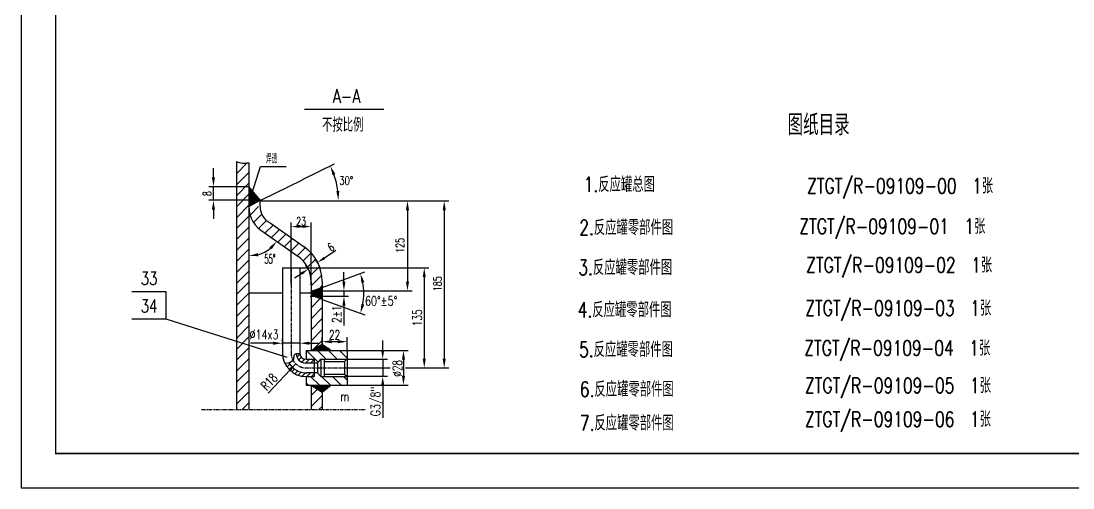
# Model space of a CAD drawing. Extents: x 10804 to 21355, y 4530 to 12940.
# Drawn here: x 10804 to 13851, y 4530 to 5884 of the extents above; entities that cross this region are included whole.
import ezdxf
from ezdxf.enums import TextEntityAlignment as Align

# ---------------------------------------------------------------- set-up
doc = ezdxf.new("R2010")
doc.units = 0
doc.header["$LTSCALE"] = 8
doc.linetypes.add('CENTER', pattern=[2, 1.25, -0.25, 0.25, -0.25])
doc.linetypes.add('PHANTOM', pattern=[2.5, 1.25, -0.25, 0.25, -0.25, 0.25, -0.25])
for name, color, linetype in [('BZ', 7, 'Continuous'), ('CEN', 2, 'CENTER'), ('hgjy', 7, 'Continuous'), ('K1', 4, 'Continuous'), ('sb', 1, 'Continuous')]:
    doc.layers.add(name, color=color, linetype=linetype)
doc.styles.add('HZ', font='txt', dxfattribs={"width": 0.5, "bigfont": 'hzfs'})
doc.styles.add('hzfs', font='simplex.shx', dxfattribs={"width": 0.7, "bigfont": 'hzfs.shx'})
doc.styles.get("Standard").update_dxf_attribs({"font": 'txt', "width": 0.7, "bigfont": 'hztxt.shx'})
doc.dimstyles.get("Standard").update_dxf_attribs({"dimtxt": 0.18, "dimasz": 0.18, "dimexe": 0.18, "dimexo": 0.0625, "dimgap": 0.09, "dimtad": 0, "dimtih": 1, "dimtoh": 1, "dimdec": 4, "dimzin": 0, "dimdsep": 46, "dimtxsty": 'Standard', "dimcen": 0.09, "dimadec": 0, "dimazin": 0, "dimtfac": 1, "dimtdec": 4, "dimtofl": 0, "dimtmove": 0, "dimatfit": 3, "dimfxl": 1, "dimtolj": 1, "dimtzin": 0, "dimarcsym": 0})

# ---------------------------------------------------------------- blocks, each defined once
blk = doc.blocks.new('*D228')
at = {"color": 0, "lineweight": -2}
for p, q in [((11682.7, 5197), (11715.8, 5219.7)), ((11664.4, 5181.2), (11656.1, 5193.4)), ((11615.9, 5151.3), (11596.1, 5137.8)), ((11637.2, 5162.6), (11628.9, 5174.8))]:
    blk.add_line(p, q, dxfattribs=at)
at = {"color": 0}
for points in [[(11680.4, 5200.3), (11684.9, 5193.7), (11662.9, 5183.5)], [(11613.6, 5154.6), (11618.1, 5148), (11635.7, 5164.9)]]:
    blk.add_solid(points, dxfattribs=at)
at = {"layer": 'Defpoints', "color": 0}
for p in [(11662.9, 5183.5), (11664.4, 5181.2), (11637.2, 5162.6)]:
    blk.add_point(p, dxfattribs=at)
at = {"color": 0, "insert": (11701.4, 5228), "char_height": 24, "attachment_point": 5, "rotation": 34.3869}
blk.add_mtext('\\A1;6', dxfattribs=at)
blk = doc.blocks.new('*D229')
at = {"color": 0, "lineweight": -2}
for p, q in [((11586.2, 5121.2), (11586.2, 5299.9)), ((11610.2, 5287.9), (11619.8, 5287.9)), ((11643.8, 5121.2), (11643.8, 5299.9))]:
    blk.add_line(p, q, dxfattribs=at)
at = {"color": 0}
for points in [[(11610.2, 5291.9), (11610.2, 5283.9), (11586.2, 5287.9)], [(11619.8, 5291.9), (11619.8, 5283.9), (11643.8, 5287.9)]]:
    blk.add_solid(points, dxfattribs=at)
at = {"layer": 'Defpoints', "color": 0}
for p in [(11643.8, 5287.9), (11586.2, 5121.1), (11643.8, 5121.1)]:
    blk.add_point(p, dxfattribs=at)
at = {"color": 0, "insert": (11615, 5302.9), "char_height": 24, "attachment_point": 5}
blk.add_mtext('\\A1;23', dxfattribs=at)

msp = doc.modelspace()

# ---------------------------------------------------------------- hatches: boundary and pattern name
h = msp.add_hatch()
h.set_pattern_fill('ANSI37', color=256, style=0)
h.set_pattern_definition([(45, (8274.40504, 4607.23759), (-0.0883883476, 0.0883883476), []), (135, (8274.40504, 4607.23759), (-0.0883883476, -0.0883883476), [])])
h.paths.add_polyline_path([(11676.22322, 4946.40269), (11676.22322, 4941.04267), (11676.22322, 4928.50638), (11701.87005, 4928.50638)])
h.paths.add_polyline_path([(11651.45954, 4932.72434), (11647.24158, 4928.50638), (11676.22322, 4928.50638), (11676.22322, 4946.40269)])
h.paths.add_polyline_path([(11701.56134, 4827.70638), (11676.22322, 4827.70638), (11676.22322, 4807.85107)])
h.paths.add_polyline_path([(11662.36063, 4816.34621), (11676.22309, 4807.85097), (11676.22322, 4807.85107), (11676.22322, 4827.70638), (11673.7208, 4827.70638)])
h.paths.add_polyline_path([(11643.82322, 4827.70638), (11662.36063, 4816.34621), (11673.7208, 4827.70638)])
h = msp.add_hatch()
h.set_pattern_fill('ANSI31', color=256, scale=80, style=0)
h.set_pattern_definition([(45, (8274.405, 4607.238), (-7.071068, 7.071068), [])])
edge = h.paths.add_edge_path()
edge.add_line((11652.96531, 4892.11167), (11652.96531, 4903.30638))
edge.add_line((11652.96531, 4903.30638), (11629.31895, 4903.30638))
edge.add_line((11629.31895, 4903.30638), (11629.31895, 4903.30654))
edge.add_arc((11629.39622, 4921.30638), 18, 187.43529158, 269.75406584, ccw=False)
edge.add_spline(control_points=[(11611.54757, 4918.97706), (11607.47841, 4919.24231), (11603.60348, 4919.30899), (11600.55195, 4918.53396)], knot_values=[3.0403626341, 3.0403626341, 3.0403626341, 3.0403626341, 12.8883584894, 12.8883584894, 12.8883584894, 12.8883584894], degree=3, periodic=0)
edge.add_arc((11630.06215, 4921.58222), 29.66722, 185.89744767, 263.3990538)
edge.add_line((11626.6518, 4892.11167), (11652.96531, 4892.11167))
h.paths.add_polyline_path([(11590.04109, 4879.51645), (11582.50247, 4871.51143, 0.1911279652), (11629.39622, 4852.90638), (11652.96531, 4852.90638), (11652.96531, 4864.02562), (11631.49804, 4863.85907, -0.2002896627)])
edge = h.paths.add_edge_path()
edge.add_line((11582.50247, 4871.51143), (11590.04109, 4879.51645))
edge.add_arc((11629.52898, 4921.35815), 57.53278, 210.10387165, 226.65777636, ccw=False)
edge.add_spline(control_points=[(11579.75636, 4892.50148), (11576.31236, 4891.50466), (11572.42367, 4890.89829), (11568.34895, 4890.45527)], knot_values=[50.9257069817, 50.9257069817, 50.9257069817, 50.9257069817, 61.0371567118, 61.0371567118, 61.0371567118, 61.0371567118], degree=3, periodic=0)
edge.add_arc((11629.39622, 4921.30638), 68.4, 206.81040067, 226.71867984)

# ---------------------------------------------------------------- linework, layer by layer
for p, q in [((10803.65667, 12939.78724), (10803.65667, 4529.78724)), ((11427.82322, 5472.76334), (11430.41758, 5475.3577)), ((11427.82322, 5440.94354), (11459.1725, 5472.29282)), ((11427.82322, 5409.12373), (11463.82322, 5445.12373)), ((11427.82322, 5377.30393), (11463.82322, 5413.30393)), ((11496.22141, 5364.81148), (11463.68462, 5403.76811)), ((11463.82322, 5403.58834), (11463.82951, 5403.59464)), ((11463.82322, 5403.27015), (11463.97432, 5403.42125)), ((11463.82322, 5402.95195), (11464.11913, 5403.24787)), ((11463.82322, 5402.63375), (11464.26395, 5403.07448)), ((11463.82322, 5402.31555), (11464.40876, 5402.90109)), ((11463.82322, 5401.99735), (11464.55357, 5402.72771)), ((11463.82322, 5401.67916), (11464.69838, 5402.55432)), ((11463.82322, 5401.36096), (11464.8432, 5402.38094)), ((11463.82322, 5401.04276), (11464.98801, 5402.20755)), ((11463.82322, 5400.72456), (11465.13282, 5402.03417)), ((11463.82322, 5400.40636), (11465.27764, 5401.86078)), ((11463.82322, 5400.08817), (11465.42245, 5401.6874)), ((11463.82322, 5399.76997), (11465.56726, 5401.51401)), ((11463.82322, 5399.45177), (11465.71207, 5401.34062)), ((11463.82322, 5399.13357), (11465.85689, 5401.16724)), ((11463.82322, 5398.81537), (11466.0017, 5400.99385)), ((11463.82322, 5398.49718), (11466.14651, 5400.82047)), ((11463.82322, 5398.17898), (11466.29132, 5400.64708)), ((11463.82322, 5397.86078), (11466.43614, 5400.4737)), ((11463.82322, 5397.54258), (11466.58095, 5400.30031)), ((11463.82322, 5397.22438), (11466.72576, 5400.12693)), ((11463.82322, 5396.90619), (11466.87057, 5399.95354)), ((11463.82322, 5396.58799), (11467.01539, 5399.78015)), ((11463.82322, 5396.26979), (11467.1602, 5399.60677)), ((11463.82322, 5395.95159), (11467.30501, 5399.43338)), ((11463.82322, 5395.63339), (11467.44982, 5399.26)), ((11463.82322, 5395.31519), (11467.59464, 5399.08661)), ((11463.82322, 5394.997), (11467.73945, 5398.91323)), ((11463.82322, 5394.6788), (11467.88426, 5398.73984)), ((11463.82322, 5394.3606), (11468.02907, 5398.56646)), ((11463.82322, 5394.0424), (11468.17389, 5398.39307)), ((11463.82322, 5393.7242), (11468.3187, 5398.21969)), ((11463.82322, 5393.40601), (11468.46351, 5398.0463)), ((11463.82322, 5393.08781), (11468.60832, 5397.87291)), ((11463.82322, 5392.76961), (11468.75314, 5397.69953)), ((11463.82322, 5392.45141), (11468.89795, 5397.52614)), ((11463.82322, 5392.13321), (11469.04276, 5397.35276)), ((11463.82322, 5391.81502), (11469.18757, 5397.17937)), ((11463.82322, 5391.49682), (11469.33239, 5397.00599)), ((11463.82322, 5391.17862), (11469.4772, 5396.8326)), ((11463.82322, 5390.86042), (11469.62201, 5396.65922)), ((11463.82322, 5390.54222), (11469.76682, 5396.48583)), ((11463.82322, 5390.22403), (11469.91164, 5396.31244)), ((11463.82322, 5389.90583), (11470.05645, 5396.13906)), ((11463.82322, 5389.58763), (11470.20126, 5395.96567)), ((11463.82322, 5389.26943), (11470.34607, 5395.79229)), ((11463.82322, 5388.95123), (11470.49089, 5395.6189)), ((11463.82322, 5388.63304), (11470.6357, 5395.44552)), ((11463.82322, 5388.31484), (11470.78051, 5395.27213)), ((11463.82322, 5387.99664), (11470.92532, 5395.09875)), ((11463.82322, 5387.67844), (11471.07014, 5394.92536)), ((11463.82322, 5387.36024), (11471.21495, 5394.75197)), ((11463.82322, 5387.04205), (11471.35976, 5394.57859)), ((11463.82322, 5386.72385), (11471.50457, 5394.4052)), ((11498.12117, 5364.12765), (11619.41191, 5423.9267)), ((11427.82322, 5345.48412), (11463.82322, 5381.48412)), ((11463.82322, 5386.40565), (11471.64939, 5394.23182)), ((11463.82322, 5386.08745), (11471.7942, 5394.05843)), ((11463.82322, 5385.76925), (11471.93901, 5393.88505)), ((11463.82322, 5385.45106), (11472.08382, 5393.71166)), ((11463.82322, 5385.13286), (11472.22864, 5393.53828)), ((11463.82322, 5384.81466), (11472.37345, 5393.36489)), ((11463.82322, 5384.49646), (11472.51826, 5393.1915)), ((11463.82322, 5384.17826), (11472.66307, 5393.01812)), ((11463.82322, 5383.86007), (11472.80789, 5392.84473)), ((11463.82322, 5383.54187), (11472.9527, 5392.67135)), ((11463.82322, 5383.22367), (11473.09751, 5392.49796)), ((11463.82322, 5382.90547), (11473.24232, 5392.32458)), ((11463.82322, 5382.58727), (11473.38714, 5392.15119)), ((11463.82322, 5382.26907), (11473.53195, 5391.97781)), ((11463.82322, 5381.95088), (11473.67676, 5391.80442)), ((11463.82322, 5381.63268), (11473.82157, 5391.63103)), ((11463.82322, 5381.31448), (11473.96639, 5391.45765)), ((11463.82322, 5380.99628), (11474.1112, 5391.28426)), ((11463.82322, 5380.67808), (11474.25601, 5391.11088)), ((11463.82322, 5380.35989), (11474.40082, 5390.93749)), ((11463.82322, 5380.04169), (11474.54564, 5390.76411)), ((11463.82322, 5379.72349), (11474.69045, 5390.59072)), ((11463.82322, 5379.40529), (11474.83526, 5390.41734)), ((11463.82322, 5379.08709), (11474.98007, 5390.24395)), ((11463.82322, 5378.7689), (11475.12489, 5390.07057)), ((11463.82322, 5378.4507), (11475.2697, 5389.89718)), ((11463.82322, 5378.1325), (11475.41451, 5389.72379)), ((11463.82322, 5377.8143), (11475.55932, 5389.55041)), ((11463.82322, 5377.4961), (11475.70414, 5389.37702)), ((11463.82322, 5377.17791), (11475.84895, 5389.20364)), ((11463.82322, 5376.85971), (11475.99376, 5389.03025)), ((11463.82322, 5376.54151), (11476.13857, 5388.85687)), ((11463.82322, 5376.22331), (11476.28339, 5388.68348)), ((11463.82322, 5375.90511), (11476.4282, 5388.5101)), ((11463.82322, 5375.58692), (11476.57301, 5388.33671)), ((11463.82322, 5375.26872), (11476.71782, 5388.16332)), ((11463.82322, 5374.95052), (11476.86264, 5387.98994)), ((11463.82322, 5374.63232), (11477.00745, 5387.81655)), ((11463.82322, 5374.31412), (11477.15226, 5387.64317)), ((11463.82322, 5373.99593), (11477.29707, 5387.46978)), ((11463.82322, 5373.67773), (11477.44189, 5387.2964)), ((11463.82322, 5373.35953), (11477.5867, 5387.12301)), ((11463.82322, 5373.04133), (11477.73151, 5386.94963)), ((11463.82322, 5372.72313), (11477.87632, 5386.77624)), ((11463.82322, 5372.40494), (11478.02114, 5386.60285)), ((11463.82322, 5372.08674), (11478.16595, 5386.42947)), ((11463.82322, 5371.76854), (11478.31076, 5386.25608)), ((11463.82322, 5371.45034), (11478.45557, 5386.0827)), ((11463.82322, 5371.13214), (11478.60039, 5385.90931)), ((11463.82322, 5370.81394), (11478.7452, 5385.73593)), ((11463.82322, 5370.49575), (11478.89001, 5385.56254)), ((11463.82322, 5370.17755), (11479.03482, 5385.38916)), ((11463.82322, 5369.85935), (11479.17964, 5385.21577)), ((11463.82322, 5369.54115), (11479.32445, 5385.04238)), ((11463.82322, 5369.22295), (11479.46926, 5384.869)), ((11463.82322, 5368.90476), (11479.61407, 5384.69561)), ((11463.82322, 5368.58656), (11479.75889, 5384.52223)), ((11463.82322, 5368.26836), (11479.9037, 5384.34884)), ((11463.82322, 5367.95016), (11480.04851, 5384.17546)), ((11463.82322, 5367.63196), (11480.19332, 5384.00207)), ((11463.82322, 5367.31377), (11480.33814, 5383.82869)), ((11463.82322, 5366.99557), (11480.48295, 5383.6553)), ((11463.82322, 5366.67737), (11480.62776, 5383.48191)), ((11463.82322, 5366.35917), (11480.77257, 5383.30853)), ((11463.82322, 5366.04097), (11480.91739, 5383.13514)), ((11463.82322, 5365.72278), (11481.0622, 5382.96176)), ((11463.82322, 5365.40458), (11481.20701, 5382.78837)), ((11463.82322, 5365.08638), (11481.35182, 5382.61499)), ((11463.82322, 5364.76818), (11481.49664, 5382.4416)), ((11463.82322, 5364.44998), (11481.64145, 5382.26822)), ((11463.82322, 5364.13179), (11481.78626, 5382.09483)), ((11463.82322, 5363.81359), (11481.93107, 5381.92145)), ((11463.82322, 5363.49539), (11482.07589, 5381.74806)), ((11463.82322, 5363.17719), (11482.2207, 5381.57467)), ((11463.82322, 5362.85899), (11482.36551, 5381.40129)), ((11463.82322, 5362.5408), (11482.51032, 5381.2279)), ((11463.82322, 5362.2226), (11482.65514, 5381.05452)), ((11463.82322, 5361.9044), (11482.79995, 5380.88113)), ((11463.82322, 5361.5862), (11482.94476, 5380.70775)), ((11463.82322, 5361.268), (11483.08957, 5380.53436)), ((11463.82322, 5360.94981), (11483.23439, 5380.36098)), ((11463.82322, 5360.63161), (11483.3792, 5380.18759)), ((11463.82322, 5360.31341), (11483.52401, 5380.0142)), ((11463.82322, 5359.99521), (11483.66882, 5379.84082)), ((11463.82322, 5359.67701), (11483.81364, 5379.66743)), ((11463.82322, 5359.35882), (11483.95845, 5379.49405)), ((11463.82322, 5359.04062), (11484.10326, 5379.32066)), ((11463.82322, 5358.72242), (11484.24808, 5379.14728)), ((11463.82322, 5358.40422), (11484.39289, 5378.97389)), ((11463.82322, 5358.08602), (11484.5377, 5378.80051)), ((11463.82322, 5357.76782), (11484.68251, 5378.62712)), ((11463.82322, 5357.44963), (11484.82733, 5378.45373)), ((11463.82322, 5357.13143), (11484.97214, 5378.28035)), ((11463.82322, 5356.81323), (11485.11695, 5378.10696)), ((11463.82322, 5356.49503), (11485.26176, 5377.93358)), ((11463.82322, 5356.17683), (11485.40658, 5377.76019)), ((11463.82322, 5355.85864), (11485.55139, 5377.58681)), ((11463.82322, 5355.54044), (11485.6962, 5377.41342)), ((11463.82322, 5355.22224), (11485.84101, 5377.24004)), ((11463.82322, 5354.90404), (11485.98583, 5377.06665)), ((11463.82322, 5354.58584), (11486.13064, 5376.89326)), ((11463.82322, 5354.26765), (11486.27545, 5376.71988)), ((11463.82322, 5353.94945), (11486.42026, 5376.54649)), ((11463.82322, 5353.63125), (11486.56508, 5376.37311)), ((11463.82322, 5353.31305), (11486.70989, 5376.19972)), ((11463.82322, 5352.99485), (11486.8547, 5376.02634)), ((11463.82322, 5352.67666), (11486.99951, 5375.85295)), ((11463.82322, 5352.35846), (11487.14433, 5375.67957)), ((11463.82322, 5352.04026), (11487.28914, 5375.50618)), ((11463.82322, 5351.72206), (11487.43395, 5375.33279)), ((11463.82322, 5351.40386), (11487.57876, 5375.15941)), ((11463.82322, 5351.08567), (11487.72358, 5374.98602)), ((11463.82322, 5350.76747), (11487.86839, 5374.81264)), ((11463.82322, 5350.44927), (11488.0132, 5374.63925)), ((11463.82322, 5350.13107), (11488.15801, 5374.46587)), ((11463.82322, 5349.81287), (11488.30283, 5374.29248)), ((11463.82322, 5349.49468), (11488.44764, 5374.1191)), ((11463.82322, 5349.17648), (11488.59245, 5373.94571)), ((11463.82322, 5348.85828), (11488.73726, 5373.77233)), ((11463.82322, 5348.54008), (11488.88208, 5373.59894)), ((11463.82322, 5348.22188), (11489.02689, 5373.42555)), ((11463.82322, 5347.90369), (11489.1717, 5373.25217)), ((11463.82322, 5347.58549), (11489.31651, 5373.07878)), ((11463.82322, 5347.26729), (11489.46133, 5372.9054)), ((11463.82322, 5346.94909), (11489.60614, 5372.73201)), ((11463.82322, 5346.63089), (11489.75095, 5372.55863)), ((11463.82322, 5346.31269), (11489.89576, 5372.38524)), ((11463.82322, 5346.10638), (11496.22141, 5364.81148)), ((11464.08793, 5346.25921), (11490.04058, 5372.21186)), ((11464.8408, 5346.69388), (11490.18539, 5372.03847)), ((11465.59366, 5347.12854), (11490.3302, 5371.86508)), ((11466.34653, 5347.56321), (11490.47501, 5371.6917)), ((11467.09939, 5347.99788), (11490.61983, 5371.51831)), ((11467.85225, 5348.43254), (11490.76464, 5371.34493)), ((11468.60512, 5348.86721), (11490.90945, 5371.17154)), ((11469.35798, 5349.30188), (11491.05426, 5370.99816)), ((11470.11085, 5349.73654), (11491.19908, 5370.82477)), ((11470.86371, 5350.17121), (11491.34389, 5370.65139)), ((11471.61658, 5350.60588), (11491.4887, 5370.478)), ((11472.36944, 5351.04054), (11491.63351, 5370.30461)), ((11473.12231, 5351.47521), (11491.77833, 5370.13123)), ((11473.87517, 5351.90988), (11491.92314, 5369.95784)), ((11474.62804, 5352.34454), (11492.06795, 5369.78446)), ((11475.3809, 5352.77921), (11492.21276, 5369.61107)), ((11476.13377, 5353.21388), (11492.35758, 5369.43769)), ((11476.88663, 5353.64854), (11492.50239, 5369.2643)), ((11477.6395, 5354.08321), (11492.6472, 5369.09092)), ((11478.39236, 5354.51788), (11492.79201, 5368.91753)), ((11479.14522, 5354.95254), (11492.93683, 5368.74414)), ((11479.89809, 5355.38721), (11493.08164, 5368.57076)), ((11480.65095, 5355.82188), (11493.22645, 5368.39737)), ((11481.40382, 5356.25654), (11493.37126, 5368.22399)), ((11482.15668, 5356.69121), (11493.51608, 5368.0506)), ((11482.90955, 5357.12588), (11493.66089, 5367.87722)), ((11483.66241, 5357.56054), (11493.8057, 5367.70383)), ((11484.41528, 5357.99521), (11493.95051, 5367.53045)), ((11485.16814, 5358.42988), (11494.09533, 5367.35706)), ((11485.92101, 5358.86454), (11494.24014, 5367.18367)), ((11486.67387, 5359.29921), (11494.38495, 5367.01029)), ((11487.42674, 5359.73388), (11494.52976, 5366.8369)), ((11488.1796, 5360.16854), (11494.67458, 5366.66352)), ((11488.93247, 5360.60321), (11494.81939, 5366.49013)), ((11489.68533, 5361.03788), (11494.9642, 5366.31675)), ((11490.43819, 5361.47254), (11495.10901, 5366.14336)), ((11491.19106, 5361.90721), (11495.25383, 5365.96998)), ((11491.94392, 5362.34188), (11495.39864, 5365.79659)), ((11492.69679, 5362.77654), (11495.54345, 5365.6232)), ((11493.44965, 5363.21121), (11495.68826, 5365.44982)), ((11494.20252, 5363.64588), (11495.83308, 5365.27643)), ((11494.95538, 5364.08054), (11495.97789, 5365.10305)), ((11495.70825, 5364.51521), (11496.1227, 5364.92966)), ((11427.82322, 5313.66432), (11463.82322, 5349.66432)), ((11467.41897, 5321.44027), (11492.08509, 5346.10638)), ((11427.82322, 5281.84451), (11463.82322, 5317.84451)), ((11477.40405, 5299.60553), (11501.21944, 5323.42093)), ((11491.94189, 5282.32357), (11514.8894, 5305.27108)), ((11427.82322, 5250.0247), (11463.82322, 5286.0247)), ((11510.45324, 5269.01512), (11533.71693, 5292.2788)), ((11529.16849, 5255.91056), (11552.43218, 5279.17425)), ((11427.82322, 5218.2049), (11463.82322, 5254.2049)), ((11547.88374, 5242.806), (11571.14742, 5266.06969)), ((11566.59898, 5229.70144), (11589.86267, 5252.96513)), ((11427.82322, 5186.38509), (11463.82322, 5222.38509)), ((11585.31423, 5216.59689), (11608.57792, 5239.86057)), ((11604.02948, 5203.49233), (11627.24685, 5226.7097)), ((11621.01333, 5188.65637), (11643.95143, 5211.59448)), ((11427.82322, 5154.56529), (11463.82322, 5190.56529)), ((11633.94604, 5169.76928), (11657.69808, 5193.52132)), ((11427.82322, 5122.74548), (11463.82322, 5158.74548)), ((11642.13322, 5146.13666), (11668.24401, 5172.24744)), ((11427.82322, 5090.92568), (11463.82322, 5126.92568)), ((11643.82322, 5118.66535), (11641.38219, 5121.10638)), ((11643.82322, 5116.00685), (11674.85355, 5147.03718)), ((11427.82322, 5059.10587), (11463.82322, 5095.10587)), ((11676.22322, 5111.42301), (11643.82322, 5099.63037)), ((11643.82322, 5088.79037), (11660.86644, 5105.8336)), ((11643.82322, 5089.10857), (11660.36616, 5105.65151)), ((11643.82322, 5089.42677), (11659.86587, 5105.46942)), ((11643.82322, 5089.74497), (11659.36558, 5105.28733)), ((11643.82322, 5090.06317), (11658.86529, 5105.10524)), ((11643.82322, 5090.38136), (11658.365, 5104.92315)), ((11643.82322, 5090.69956), (11657.86472, 5104.74106)), ((11643.82322, 5091.01776), (11657.36443, 5104.55897)), ((11643.82322, 5091.33596), (11656.86414, 5104.37688)), ((11643.82322, 5091.65416), (11656.36385, 5104.19479)), ((11643.82322, 5091.97235), (11655.86356, 5104.0127)), ((11643.82322, 5092.29055), (11655.36328, 5103.83061)), ((11643.82322, 5092.60875), (11654.86299, 5103.64852)), ((11643.82322, 5092.92695), (11654.3627, 5103.46643)), ((11643.82322, 5093.24515), (11653.86241, 5103.28434)), ((11643.82322, 5093.56334), (11653.36212, 5103.10225)), ((11643.82322, 5093.88154), (11652.86184, 5102.92016)), ((11643.82322, 5094.19974), (11652.36155, 5102.73807)), ((11643.82322, 5094.51794), (11651.86126, 5102.55598)), ((11643.82322, 5094.83614), (11651.36097, 5102.37389)), ((11643.82322, 5095.15434), (11650.86068, 5102.1918)), ((11643.82322, 5095.47253), (11650.3604, 5102.00971)), ((11643.82322, 5095.79073), (11649.86011, 5101.82762)), ((11643.82322, 5096.10893), (11649.35982, 5101.64553)), ((11643.82322, 5096.42713), (11648.85953, 5101.46344)), ((11643.82322, 5096.74533), (11648.35925, 5101.28135)), ((11643.82322, 5097.06352), (11647.85896, 5101.09926)), ((11643.82322, 5097.38172), (11647.35867, 5100.91717)), ((11643.82322, 5097.69992), (11646.85838, 5100.73508)), ((11643.82322, 5098.01812), (11646.35809, 5100.55299)), ((11643.82322, 5098.33632), (11645.85781, 5100.3709)), ((11643.82322, 5098.65451), (11645.35752, 5100.18881)), ((11643.82322, 5098.97271), (11644.85723, 5100.00672)), ((11643.82322, 5099.29091), (11644.35694, 5099.82463)), ((11643.82322, 5099.60911), (11643.85665, 5099.64254)), ((11643.90402, 5088.55297), (11661.36673, 5106.01569)), ((11644.1373, 5088.46806), (11661.86702, 5106.19778)), ((11644.37059, 5088.38315), (11662.36731, 5106.37987)), ((11644.60388, 5088.29824), (11662.8676, 5106.56196)), ((11644.83717, 5088.21333), (11663.36788, 5106.74405)), ((11645.07046, 5088.12842), (11663.86817, 5106.92614)), ((11645.30374, 5088.04351), (11664.36846, 5107.10823)), ((11645.53703, 5087.9586), (11664.86875, 5107.29032)), ((11645.77032, 5087.87369), (11665.36904, 5107.47241)), ((11646.00361, 5087.78878), (11665.86932, 5107.6545)), ((11646.2369, 5087.70387), (11666.36961, 5107.83659)), ((11646.47018, 5087.61896), (11666.8699, 5108.01868)), ((11646.70347, 5087.53405), (11667.37019, 5108.20077)), ((11646.93676, 5087.44915), (11667.87048, 5108.38286)), ((11647.17005, 5087.36424), (11668.37076, 5108.56495)), ((11647.40334, 5087.27933), (11668.87105, 5108.74704)), ((11647.63663, 5087.19442), (11669.37134, 5108.92913)), ((11647.86991, 5087.10951), (11669.87163, 5109.11122)), ((11648.1032, 5087.0246), (11670.37192, 5109.29331)), ((11648.33649, 5086.93969), (11670.8722, 5109.4754)), ((11648.56978, 5086.85478), (11671.37249, 5109.65749)), ((11648.80307, 5086.76987), (11671.87278, 5109.83958)), ((11649.03635, 5086.68496), (11672.37307, 5110.02167)), ((11649.26964, 5086.60005), (11672.87336, 5110.20376)), ((11649.50293, 5086.51514), (11673.37364, 5110.38585)), ((11649.73622, 5086.43023), (11673.87393, 5110.56794)), ((11649.96951, 5086.34532), (11674.37422, 5110.75003)), ((11650.20279, 5086.26041), (11674.87451, 5110.93212)), ((11650.43608, 5086.1755), (11675.3748, 5111.11421)), ((11650.66937, 5086.09059), (11675.87508, 5111.2963)), ((11650.90266, 5086.00568), (11676.22322, 5111.32623)), ((11651.13595, 5085.92077), (11676.22322, 5111.00804)), ((11651.36924, 5085.83586), (11676.22322, 5110.68984)), ((11651.60252, 5085.75095), (11676.22322, 5110.37164)), ((11651.83581, 5085.66604), (11676.22322, 5110.05344)), ((11652.0691, 5085.58113), (11676.22322, 5109.73524)), ((11652.30239, 5085.49622), (11676.22322, 5109.41705)), ((11652.53568, 5085.41131), (11676.22322, 5109.09885)), ((11652.76896, 5085.3264), (11676.22322, 5108.78065)), ((11653.00225, 5085.24149), (11676.22322, 5108.46245)), ((11653.23554, 5085.15658), (11676.22322, 5108.14425)), ((11653.46883, 5085.07167), (11676.22322, 5107.82606)), ((11653.70212, 5084.98676), (11676.22322, 5107.50786)), ((11653.9354, 5084.90185), (11676.22322, 5107.18966)), ((11654.16869, 5084.81694), (11676.22322, 5106.87146)), ((11654.40198, 5084.73203), (11676.22322, 5106.55326)), ((11654.63527, 5084.64712), (11676.22322, 5106.23507)), ((11654.86856, 5084.56221), (11676.22322, 5105.91687)), ((11655.10185, 5084.4773), (11676.22322, 5105.59867)), ((11655.33513, 5084.39239), (11676.22322, 5105.28047)), ((11655.56842, 5084.30748), (11676.22322, 5104.96227)), ((11655.80171, 5084.22257), (11676.22322, 5104.64408)), ((11656.035, 5084.13766), (11676.22322, 5104.32588)), ((11656.26829, 5084.05275), (11676.22322, 5104.00768)), ((11656.50157, 5083.96784), (11676.22322, 5103.68948)), ((11656.73486, 5083.88293), (11676.22322, 5103.37128)), ((11656.96815, 5083.79802), (11676.22322, 5103.05309)), ((11657.20144, 5083.71311), (11676.22322, 5102.73489)), ((11657.43473, 5083.6282), (11676.22322, 5102.41669)), ((11657.66801, 5083.54329), (11676.22322, 5102.09849)), ((11657.9013, 5083.45838), (11676.22322, 5101.78029)), ((11658.13459, 5083.37347), (11676.22322, 5101.46209)), ((11658.36788, 5083.28856), (11676.22322, 5101.1439)), ((11658.60117, 5083.20365), (11676.22322, 5100.8257)), ((11658.83446, 5083.11874), (11676.22322, 5100.5075)), ((11659.06774, 5083.03383), (11676.22322, 5100.1893)), ((11659.30103, 5082.94892), (11676.22322, 5099.8711)), ((11659.53432, 5082.86401), (11676.22322, 5099.55291)), ((11659.76761, 5082.7791), (11676.22322, 5099.23471)), ((11660.0009, 5082.69419), (11676.22322, 5098.91651)), ((11660.23418, 5082.60928), (11676.22322, 5098.59831)), ((11660.46747, 5082.52437), (11676.22322, 5098.28011)), ((11660.70076, 5082.43946), (11676.22322, 5097.96192)), ((11660.93405, 5082.35455), (11676.22322, 5097.64372)), ((11661.16734, 5082.26964), (11676.22322, 5097.32552)), ((11661.40062, 5082.18473), (11676.22322, 5097.00732)), ((11661.63391, 5082.09982), (11676.22322, 5096.68912)), ((11661.8672, 5082.01491), (11676.22322, 5096.37093)), ((11662.10049, 5081.93), (11676.22322, 5096.05273)), ((11662.33378, 5081.84509), (11676.22322, 5095.73453)), ((11662.56707, 5081.76018), (11676.22322, 5095.41633)), ((11662.80035, 5081.67527), (11676.22322, 5095.09813)), ((11663.03364, 5081.59036), (11676.22322, 5094.77994)), ((11663.26693, 5081.50545), (11676.22322, 5094.46174)), ((11663.50022, 5081.42054), (11676.22322, 5094.14354)), ((11663.73351, 5081.33563), (11676.22322, 5093.82534)), ((11663.96679, 5081.25072), (11676.22322, 5093.50714)), ((11664.20008, 5081.16581), (11676.22322, 5093.18895)), ((11664.43337, 5081.0809), (11676.22322, 5092.87075)), ((11664.66666, 5080.99599), (11676.22322, 5092.55255)), ((11664.89995, 5080.91108), (11676.22322, 5092.23435)), ((11665.13323, 5080.82617), (11676.22322, 5091.91615)), ((11665.36652, 5080.74126), (11676.22322, 5091.59796)), ((11665.59981, 5080.65635), (11676.22322, 5091.27976)), ((11665.8331, 5080.57144), (11676.22322, 5090.96156)), ((11666.06639, 5080.48653), (11676.22322, 5090.64336)), ((11666.29968, 5080.40162), (11676.22322, 5090.32516)), ((11666.53296, 5080.31671), (11676.22322, 5090.00697)), ((11666.76625, 5080.2318), (11676.22322, 5089.68877)), ((11668.10405, 5108.46787), (11676.22322, 5116.58704)), ((11427.82322, 5027.28607), (11463.82322, 5063.28607)), ((11676.22322, 5076.78975), (11643.82322, 5088.58238)), ((11643.82322, 5084.18704), (11647.04568, 5087.4095)), ((11643.82322, 5052.36724), (11670.37449, 5078.91851)), ((11666.99954, 5080.14689), (11676.22322, 5089.37057)), ((11667.23283, 5080.06198), (11676.22322, 5089.05237)), ((11667.46612, 5079.97707), (11676.22322, 5088.73417)), ((11667.6994, 5079.89216), (11676.22322, 5088.41597)), ((11667.93269, 5079.80725), (11676.22322, 5088.09778)), ((11668.16598, 5079.72234), (11676.22322, 5087.77958)), ((11668.39927, 5079.63743), (11676.22322, 5087.46138)), ((11668.63256, 5079.55252), (11676.22322, 5087.14318)), ((11668.86584, 5079.46761), (11676.22322, 5086.82498)), ((11669.09913, 5079.3827), (11676.22322, 5086.50679)), ((11669.33242, 5079.29779), (11676.22322, 5086.18859)), ((11669.56571, 5079.21288), (11676.22322, 5085.87039)), ((11669.799, 5079.12797), (11676.22322, 5085.55219)), ((11670.03229, 5079.04306), (11676.22322, 5085.23399)), ((11670.26557, 5078.95815), (11676.22322, 5084.9158)), ((11670.49886, 5078.87324), (11676.22322, 5084.5976)), ((11670.73215, 5078.78833), (11676.22322, 5084.2794)), ((11670.96544, 5078.70342), (11676.22322, 5083.9612)), ((11671.19873, 5078.61851), (11676.22322, 5083.643)), ((11671.43201, 5078.5336), (11676.22322, 5083.32481)), ((11671.6653, 5078.44869), (11676.22322, 5083.00661)), ((11671.89859, 5078.36378), (11676.22322, 5082.68841)), ((11672.13188, 5078.27887), (11676.22322, 5082.37021)), ((11672.36517, 5078.19396), (11676.22322, 5082.05201)), ((11672.59845, 5078.10905), (11676.22322, 5081.73382)), ((11672.83174, 5078.02414), (11676.22322, 5081.41562)), ((11673.06503, 5077.93923), (11676.22322, 5081.09742)), ((11673.29832, 5077.85432), (11676.22322, 5080.77922)), ((11673.53161, 5077.76941), (11676.22322, 5080.46102)), ((11673.76489, 5077.6845), (11676.22322, 5080.14283)), ((11673.99818, 5077.59959), (11676.22322, 5079.82463)), ((11674.23147, 5077.51468), (11676.22322, 5079.50643)), ((11674.46476, 5077.42977), (11676.22322, 5079.18823)), ((11674.69805, 5077.34486), (11676.22322, 5078.87003)), ((11674.93134, 5077.25995), (11676.22322, 5078.55184)), ((11675.16462, 5077.17504), (11676.22322, 5078.23364)), ((11675.39791, 5077.09013), (11676.22322, 5077.91544)), ((11675.6312, 5077.00522), (11676.22322, 5077.59724)), ((11675.86449, 5076.92031), (11676.22322, 5077.27904)), ((11676.09778, 5076.8354), (11676.22322, 5076.96084)), ((11427.82322, 4995.46626), (11463.82322, 5031.46626)), ((11643.82322, 5020.54743), (11676.22322, 5052.94743)), ((11427.82322, 4963.64646), (11463.82322, 4999.64646)), ((11643.82322, 4988.72763), (11676.22322, 5021.12763)), ((11427.82322, 4931.82665), (11463.82322, 4967.82665)), ((11643.82322, 4956.90782), (11676.22322, 4989.30782)), ((11643.82322, 4928.50638), (11676.22322, 4946.40269)), ((11647.24158, 4928.50638), (11676.22322, 4957.48802)), ((11676.22322, 4946.40269), (11701.87005, 4928.50638)), ((11427.82322, 4900.00685), (11463.82322, 4936.00685)), ((11664.74909, 4894.55463), (11630.79734, 4928.50638)), ((11687.81715, 4903.30638), (11662.61715, 4928.50638)), ((11719.63695, 4903.30638), (11694.43695, 4928.50638)), ((11748.22322, 4906.53992), (11726.25676, 4928.50638)), ((11427.82322, 4868.18704), (11463.82322, 4904.18704)), ((11672.11588, 4903.30638), (11748.22322, 4903.30638)), ((11427.82322, 4836.36724), (11463.82322, 4872.36724)), ((11667.95773, 4827.70638), (11642.75773, 4852.90638)), ((11672.11588, 4852.90638), (11748.22322, 4852.90638)), ((11699.77754, 4827.70638), (11674.57754, 4852.90638)), ((11731.59734, 4827.70638), (11706.39734, 4852.90638)), ((11748.22322, 4842.90031), (11738.21715, 4852.90638)), ((11427.82322, 4804.54743), (11463.82322, 4840.54743)), ((11636.13793, 4827.70638), (11629.31895, 4834.52535)), ((11643.82322, 4797.8088), (11673.7208, 4827.70638)), ((11643.82322, 4827.70638), (11676.22309, 4807.85097)), ((11676.22309, 4807.85097), (11701.56134, 4827.70638)), ((11427.82322, 4772.72763), (11463.82322, 4808.72763)), ((11643.82322, 4765.98899), (11676.22322, 4798.38899)), ((11444.04508, 4757.12968), (11463.82322, 4776.90782)), ((11666.78371, 4757.12968), (11676.22322, 4766.56919)), ((10803.65667, 4529.78724), (16743.65667, 4529.78724))]:
    msp.add_line(p, q)
at = {"color": 0, "linetype": 'ByBlock'}
for p, q in [((11361.07835, 5430.58834), (11361.07835, 5457.58834)), ((11619.46236, 5423.95157), (11711.96502, 5469.55744)), ((11463.76697, 5403.58834), (11347.57835, 5403.58834)), ((11361.07835, 5364.12765), (11361.07835, 5403.58834)), ((11498.06492, 5364.12765), (11347.57835, 5364.12765)), ((11361.07835, 5337.12765), (11361.07835, 5310.12765)), ((11497.38291, 5362.43643), (11936.75015, 5362.43643)), ((11499.69771, 5362.43643), (12043.23102, 5362.43643)), ((11923.25015, 5335.43643), (11923.25015, 5128.12057)), ((12029.73102, 5335.43643), (12029.73102, 4905.10638)), ((11586.25247, 5168.23348), (11985.36099, 5168.23348)), ((11676.27608, 5111.44225), (11799.51882, 5156.29894)), ((11739.12747, 5128.32667), (11739.12747, 5155.32667)), ((11971.86099, 5141.23348), (11971.86099, 4905.10638)), ((11643.09625, 5101.32667), (11752.62747, 5101.32667)), ((11675.62263, 5101.12057), (11936.75015, 5101.12057)), ((11739.12747, 5101.32667), (11739.12747, 5085.59009)), ((11641.52103, 5085.59009), (11752.62747, 5085.59009)), ((11676.27608, 5076.77051), (11799.51882, 5031.91382)), ((11739.12747, 5058.59009), (11739.12747, 5000.70281)), ((11533.99622, 4949.61858), (11468.40414, 4949.61858)), ((11560.99622, 4945.04977), (11560.99622, 4963.11858)), ((11611.92186, 4949.61858), (11560.99622, 4949.61858)), ((11611.92186, 4947.3623), (11611.92186, 4963.11858)), ((11638.92186, 4949.61858), (11665.92186, 4949.61858)), ((11676.22322, 4941.04267), (11676.22322, 4967.53605)), ((11721.22322, 4954.03605), (11703.22322, 4954.03605)), ((11748.33117, 4928.11307), (11748.22322, 4967.53605)), ((11851.4913, 4930.30638), (11851.4913, 4957.30638)), ((11629.31522, 4921.30638), (11629.47722, 4921.30638)), ((11629.39622, 4921.22538), (11629.39622, 4921.38738)), ((11748.27947, 4928.50638), (11925.17613, 4928.50638)), ((11519.45507, 4804.56343), (11599.77912, 4889.85694)), ((11748.27947, 4903.30638), (11864.9913, 4903.30638)), ((11748.27947, 4878.10638), (11869.59005, 4878.10638)), ((11748.27947, 4878.10638), (11873.42589, 4878.10638)), ((11851.4913, 4903.30638), (11851.4913, 4853.67987)), ((11911.67613, 4901.50638), (11911.67613, 4854.70638)), ((11917.10358, 4878.10638), (11985.36099, 4878.10638)), ((11917.28409, 4878.10638), (12043.23102, 4878.10638)), ((11747.38148, 4853.67987), (11864.9913, 4853.67987)), ((11748.27947, 4827.70638), (11925.17613, 4827.70638)), ((11851.4913, 4826.67987), (11851.4913, 4732.89123))]:
    msp.add_line(p, q, dxfattribs=at)
at = {"linetype": 'PHANTOM'}
msp.add_line((11326.85503, 4757.12968), (11802.85647, 4757.12968), dxfattribs=at)
msp.add_lwpolyline([(11473.5133, 5385.78973), (11497.86211, 5462.59054), (11571.66211, 5462.59054)])
at = {"color": 0, "linetype": 'ByBlock'}
for centre, radius, start, end in [((11498.12117, 5364.12765), 224.92112, 6.88204107, 19.3622843), ((11463.82322, 5301.66581), 98.9542, 285.68225963, 309.31774037), ((11628.64616, 5094.10638), 168.33889, 349.1995918, 10.8004082)]:
    msp.add_arc(centre, radius, start, end, dxfattribs=at)
for points, knots in [([(11427.82322, 5476.16165), (11433.50198, 5474.3861), (11445.60384, 5470.71588), (11457.54486, 5471.78496), (11463.82322, 5473.14751)], [35.5934719918, 35.5934719918, 35.5934719918, 35.5934719918, 45.1925828858, 55.9326473382, 55.9326473382, 55.9326473382, 55.9326473382]), ([(11611.54757, 4918.97706), (11604.37099, 4919.44486), (11593.29296, 4919.19234), (11594.17241, 4895.3581), (11579.92326, 4891.71367), (11568.34895, 4890.45527)], [3.0403626341, 3.0403626341, 3.0403626341, 3.0403626341, 20.4087773601, 32.315462751, 61.0371567118, 61.0371567118, 61.0371567118, 61.0371567118])]:
    msp.add_open_spline(points, degree=3, knots=knots)
for points in [[(11706.17272, 5436.95398), (11714.46928, 5440.4421), (11699.85664, 5463.58774)], [(11356.57835, 5430.58834), (11365.57835, 5430.58834), (11361.07835, 5403.58834)], [(11356.57835, 5337.12765), (11365.57835, 5337.12765), (11361.07835, 5364.12765)], [(11725.91361, 5391.34907), (11716.92983, 5390.80888), (11723.04229, 5364.12765)], [(11918.75015, 5335.43643), (11927.75015, 5335.43643), (11923.25015, 5362.43643)], [(12025.23102, 5335.43643), (12034.23102, 5335.43643), (12029.73102, 5362.43643)], [(11523.22304, 5228.17033), (11529.82221, 5222.05062), (11544.88176, 5244.90801)], [(11491.18469, 5201.9372), (11489.95685, 5210.85306), (11463.82322, 5202.71161)], [(11789.66466, 5124.4561), (11798.34151, 5126.84614), (11786.83297, 5151.68167)], [(11967.36099, 5141.23348), (11976.36099, 5141.23348), (11971.86099, 5168.23348)], [(11734.62747, 5128.32667), (11743.62747, 5128.32667), (11739.12747, 5101.32667)], [(11918.75015, 5128.12057), (11927.75015, 5128.12057), (11923.25015, 5101.12057)], [(11734.62747, 5058.59009), (11743.62747, 5058.59009), (11739.12747, 5085.59009)], [(11798.34151, 5061.36662), (11789.66466, 5063.75666), (11786.83297, 5036.53109)], [(11533.99622, 4954.11858), (11533.99622, 4945.11858), (11560.99622, 4949.61858)], [(11638.92186, 4954.11858), (11638.92186, 4945.11858), (11611.92186, 4949.61858)], [(11703.22322, 4958.53605), (11703.22322, 4949.53605), (11676.22322, 4954.03605)], [(11721.22322, 4958.53605), (11721.22322, 4949.53605), (11748.22322, 4954.03605)], [(11846.9913, 4930.30638), (11855.9913, 4930.30638), (11851.4913, 4903.30638)], [(11907.17613, 4901.50638), (11916.17613, 4901.50638), (11911.67613, 4928.50638)], [(11577.99244, 4873.28615), (11584.54441, 4867.11592), (11599.77912, 4889.85694)], [(11967.36099, 4905.10638), (11976.36099, 4905.10638), (11971.86099, 4878.10638)], [(12025.23102, 4905.10638), (12034.23102, 4905.10638), (12029.73102, 4878.10638)], [(11846.9913, 4826.67987), (11855.9913, 4826.67987), (11851.4913, 4853.67987)], [(11907.17613, 4854.70638), (11916.17613, 4854.70638), (11911.67613, 4827.70638)]]:
    msp.add_solid(points, dxfattribs=at)
at = {"layer": 'BZ'}
for points in [[(11224.42903, 5018.9735), (11224.42903, 5098.9735), (11124.42903, 5098.9735)], [(11575.10685, 4908.5075), (11224.42903, 5018.9735), (11124.42903, 5018.9735)]]:
    msp.add_lwpolyline(points, dxfattribs=at)
at = {"layer": 'CEN'}
for p, q in [((11586.19622, 5168.23348), (11586.19622, 4921.30638)), ((11629.39622, 4878.10638), (11748.22322, 4878.10638))]:
    msp.add_line(p, q, dxfattribs=at)
msp.add_arc((11629.39622, 4921.30638), 43.2, 180, 270, dxfattribs=at)
at = {"layer": 'Defpoints', "color": 0, "linetype": 'ByBlock'}
for p in [(11463.82322, 5473.14751), (11361.07835, 5403.58834), (11463.82322, 5403.58834), (11619.41191, 5423.9267), (11720.42568, 5398.33608), (11498.12117, 5364.12765), (11498.12117, 5364.12765), (11498.12117, 5364.12765), (11625.71272, 5364.12765), (11497.32666, 5362.43643), (11499.64146, 5362.43643), (11508.04712, 5270.6999), (11522.91457, 5222.29235), (11605.4451, 5202.5011), (11463.82322, 5121.10638), (11643.82322, 5121.10638), (11643.04, 5101.32667), (11643.82322, 5101.32667), (11643.82322, 5099.63037), (11675.56638, 5101.12057), (11676.22322, 5111.42301), (11923.25015, 5101.12057), (11463.82322, 5067.10638), (11641.46478, 5085.59009), (11643.82322, 5088.58238), (11676.22322, 5076.78975), (11739.12747, 5085.59009), (11795.8468, 5074.56343), (11560.99622, 4949.61858), (11560.99622, 4944.99352), (11611.92186, 4947.30605), (11676.22322, 4954.03605), (11676.22322, 4940.98642), (11748.22322, 4940.98642), (11748.22322, 4940.98642), (11629.39622, 4921.30638), (11599.77912, 4889.85694), (11748.22322, 4903.30638), (11748.22322, 4878.10638), (11748.22322, 4878.10638), (11971.86099, 4878.10638), (12029.73102, 4878.10638), (11747.32523, 4853.67987), (11851.4913, 4853.67987), (11748.22322, 4827.70638), (11911.67613, 4827.70638), (11463.82322, 4757.12968)]:
    msp.add_point(p, dxfattribs=at)
at = {"layer": 'hgjy', "color": 7}
msp.add_line((11624.65276, 5628.30396), (11855.21579, 5628.30396), dxfattribs=at)
at = {"layer": 'K1', "const_width": 4}
msp.add_lwpolyline([(10903.65667, 4629.78724), (10903.65667, 12689.78724), (16643.65667, 12689.78724), (16643.65667, 4629.78724)], close=True, dxfattribs=at)
at = {"layer": 'sb'}
for p, q in [((11427.82322, 5476.16165), (11427.82322, 4757.12968)), ((11463.82322, 5473.14751), (11463.82322, 4757.12968)), ((11496.22141, 5346.34282), (11496.22141, 5364.81148)), ((11525.13368, 5298.28886), (11624.02897, 5229.04163)), ((11508.04712, 5270.6999), (11605.4451, 5202.5011)), ((11560.99622, 5168.23348), (11611.39622, 5168.23348)), ((11560.99622, 5168.23348), (11560.99622, 4921.30638)), ((11611.39622, 5168.23348), (11611.39622, 4921.30638)), ((11643.82322, 5128.77742), (11643.82322, 4928.50638)), ((11676.22322, 5128.77742), (11676.22322, 4928.50638)), ((11560.99622, 5094.51794), (11463.82322, 5094.51794)), ((11643.82322, 5094.51794), (11611.39622, 5094.51794)), ((11629.31895, 4928.56595), (11629.31895, 4903.30654)), ((11629.31895, 4928.50638), (11748.22322, 4928.50638)), ((11748.22322, 4928.50638), (11748.22322, 4827.70638)), ((11662.69273, 4892.11167), (11626.6518, 4892.11167)), ((11629.39622, 4903.30638), (11652.96531, 4903.30638)), ((11652.96531, 4903.30638), (11652.96531, 4852.90638)), ((11662.69273, 4892.11167), (11672.11588, 4903.30638)), ((11662.69273, 4892.11167), (11662.69273, 4864.10109)), ((11672.11588, 4904.24852), (11672.11588, 4852.90638)), ((11681.53904, 4903.30638), (11681.53904, 4852.90638)), ((11681.53904, 4896.17947), (11740.77021, 4896.17947)), ((11740.77021, 4896.17947), (11747.50101, 4902.9037)), ((11740.77021, 4896.17947), (11740.77021, 4860.03328)), ((11629.31895, 4852.90642), (11629.31895, 4827.70638)), ((11629.39622, 4852.90638), (11652.96531, 4852.90638)), ((11662.69273, 4864.10109), (11631.49804, 4863.85907)), ((11662.69273, 4864.10109), (11672.11588, 4852.90638)), ((11681.53904, 4860.03328), (11740.77021, 4860.03328)), ((11740.77021, 4860.03328), (11748.22322, 4852.90638)), ((11629.31895, 4827.70638), (11748.22322, 4827.70638)), ((11643.82322, 4827.70638), (11643.82322, 4757.12968)), ((11676.22322, 4827.70638), (11676.22322, 4757.12968))]:
    msp.add_line(p, q, dxfattribs=at)
for centre, radius, start, end in [((11550.22322, 5346.10638), 86.4, 180, 240.78098816), ((11550.22322, 5346.10638), 54, 180, 242.31430013), ((11553.82322, 5128.77742), 122.4, 0, 55), ((11553.82322, 5128.77742), 90, 0, 55), ((11629.39622, 4921.30638), 68.4, 180, 270), ((11630.06215, 4921.58222), 29.66722, 185.89744767, 263.3990538), ((11629.39622, 4921.30638), 18, 180, 270), ((11629.52898, 4921.35815), 57.53278, 210.10387165, 271.9613352)]:
    msp.add_arc(centre, radius, start, end, dxfattribs=at)
msp.add_point((11586.19622, 5168.23348), dxfattribs=at)

# ---------------------------------------------------------------- texts
at = {"color": 7, "style": 'hzfs', "width": 0.75}
msp.add_text('图纸目录', height=60, dxfattribs=at).set_placement((13024.44662, 5552.83076))
at = {"width": 0.75}
msp.add_text('30%%D', height=24, dxfattribs=at).set_placement((11725.64358, 5409.11144))
at = {"style": 'hzfs', "width": 0.75}
for s, p in [('1.反应罐总图  ', (12433.84276, 5388.2102)), ('ZTGT/R-09109-00  1张', (13081.05572, 5384.04009)), ('2.反应罐零部件图', (12420.98675, 5263.233)), ('   ZTGT/R-09109-01  1张', (12985.32352, 5266.59929)), ('3.反应罐零部件图', (12418.28009, 5147.39605)), ('ZTGT/R-09109-02  1张', (13078.28585, 5154.35333)), ('4.反应罐零部件图', (12416.58339, 5024.67264)), ('ZTGT/R-09109-03  1张', (13075.6846, 5029.42626)), ('5.反应罐零部件图', (12420.44543, 4909.51945)), ('ZTGT/R-09109-04  1张', (13072.82389, 4913.58875)), ('ZTGT/R-09109-05  1张', (13074.71866, 4805.10741)), ('6.反应罐零部件图', (12422.7192, 4794.27427)), ('ZTGT/R-09109-06  1张', (13074.71866, 4707.25636)), ('7.反应罐零部件图', (12422.7192, 4696.42322))]:
    msp.add_text(s, height=43.75, dxfattribs=at).set_placement(p)
at = {"color": 0, "style": 'hzfs'}
for s, width, p in [('55°', 0.5, (11508.80702, 5180.40079)), ('60%%d%%p', 0.75, (11800.40912, 5058.80687)), ('5%%d', 0.75, (11866.0545, 5058.80763))]:
    msp.add_text(s, height=27, dxfattribs=dict(at, width=width)).set_placement(p)
at = {"color": 0, "width": 0.75}
msp.add_text('∅14x3', height=27, dxfattribs=at).set_placement((11465.46126, 4961.26224))
msp.add_text('G3/8"', height=27, rotation=90, dxfattribs=at).set_placement((11844.2125, 4737.45601))
at = {"color": 0, "linetype": 'ByBlock', "width": 0.75}
msp.add_text('m', height=27, dxfattribs=at).set_placement((11728.8068, 4781.99146))
at = {"insert": (11513.45363, 5483.45129), "char_height": 24, "attachment_point": 4, "style": 'HZ'}
msp.add_mtext('\\A1;焊透', dxfattribs=at)
at = {"color": 0, "linetype": 'ByBlock', "attachment_point": 5}
for s, insert, char_height, rotation in [('8', (11342.76594, 5383.57655), 24, 90), ('125', (11901.49721, 5233.13955), 24, 90), ('185', (12010.30847, 5122.10098), 24, 90), ('135', (11951.64461, 5023.32965), 27, 90), ('\\A1;∅28', (11894.06714, 4876.80076), 27, 90), ('\\A1;R18', (11522.52939, 4837.7264), 27, 46.71867984)]:
    msp.add_mtext(s, dxfattribs=dict(at, insert=insert, char_height=char_height, rotation=rotation))
at = {"color": 0, "linetype": 'ByBlock', "insert": (11718.113, 5033.56014), "char_height": 27, "attachment_point": 5, "rotation": 90, "style": 'hzfs'}
msp.add_mtext('2±1', dxfattribs=at)
at = {"color": 0, "linetype": 'ByBlock', "insert": (11711.97339, 4973.51414), "char_height": 27, "attachment_point": 5}
msp.add_mtext('22', dxfattribs=at)
at = {"layer": 'BZ', "style": 'hzfs', "width": 0.75}
for s, p in [('33', (11174.42903, 5118.9735)), ('34', (11174.42903, 5038.9735))]:
    msp.add_text(s, height=37.5, dxfattribs=at).set_placement(p, align=Align.CENTER)
at = {"layer": 'hgjy', "color": 7, "style": 'HZ', "width": 0.75}
msp.add_text('A-A', height=40, dxfattribs=at).set_placement((11706.95682, 5646.29029))
msp.add_text('不按比例', height=40, dxfattribs=at).set_placement((11735.76563, 5562.97696), align=Align.CENTER)

# ---------------------------------------------------------------- dimensions: what is measured, and where the dimension line sits
dim = msp.add_linear_dim(base=(11643.82322, 5287.90392), p1=(11586.19622, 5121.10638), p2=(11643.82322, 5121.10638), text='23', dimstyle='Standard', override={"dimtxt": 24, "dimasz": 24, "dimexe": 12, "dimgap": 3, "dimtad": 1, "dimtih": 0, "dimtoh": 0})
dim.commit()
dim.dimension.update_dxf_attribs({"geometry": '*D229', "text_midpoint": (11615.00972, 5287.90392), "dimtype": 160})
dim = msp.add_linear_dim(base=(11662.86901, 5183.47385), p1=(11637.23905, 5162.56795), p2=(11664.4375, 5181.18201), angle=34.38693689, text='6', dimstyle='Standard', override={"dimtxt": 24, "dimasz": 24, "dimexe": 12, "dimgap": 3, "dimtad": 1, "dimtih": 0, "dimtoh": 0})
dim.commit()
dim.dimension.update_dxf_attribs({"geometry": '*D228', "text_midpoint": (11709.90782, 5215.66624), "dimtype": 161})

doc.saveas('drawing.dxf')
